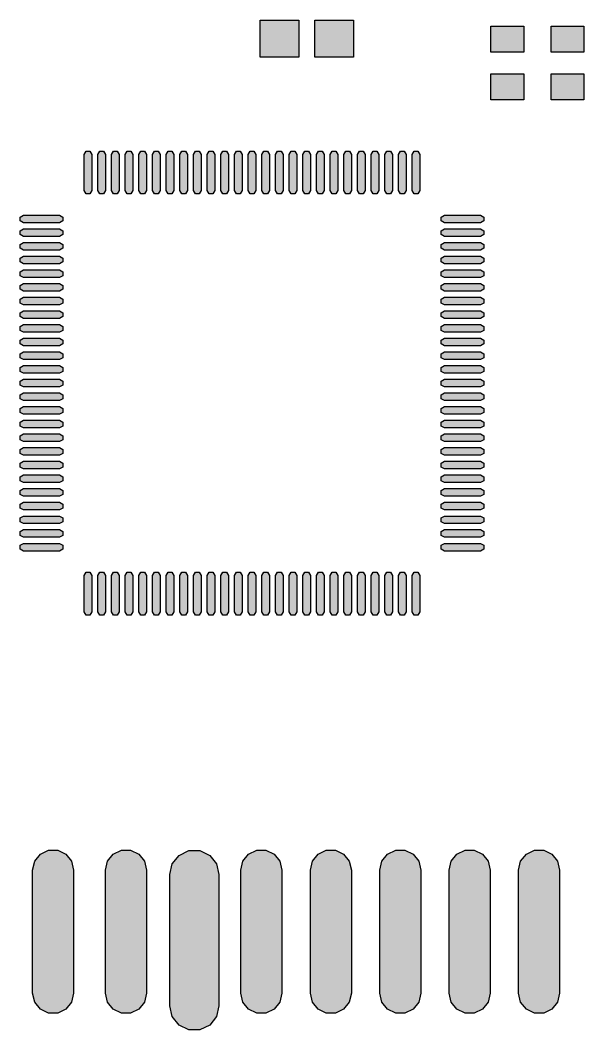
# Model space of a CAD drawing. Header units: millimetres. Extents: x 2.7 to 87.8, y 0.8 to 37.7.
# Drawn here: x 44.78 to 65.4, y 0.76 to 37.68 of the extents above; entities that cross this region are included whole.
import ezdxf

# ---------------------------------------------------------------- set-up
doc = ezdxf.new("R2010")
doc.units = ezdxf.units.MM
doc.header["$MEASUREMENT"] = 0
doc.layers.add('Top-Layer', color=7, linetype='Continuous', true_color=0xff0000)

msp = doc.modelspace()

# ---------------------------------------------------------------- hatches: boundary and pattern name
at = {"layer": 'Top-Layer'}
for points in [[(53.566, 36.333), (53.566, 37.683), (54.976, 37.683), (54.976, 36.333)], [(55.566, 36.333), (55.566, 37.683), (56.976, 37.683), (56.976, 36.333)], [(63.203, 37.469), (63.203, 36.519), (62.003, 36.519), (62.003, 37.469)], [(65.403, 37.469), (65.403, 36.519), (64.203, 36.519), (64.203, 37.469)], [(63.203, 35.719), (63.203, 34.769), (62.003, 34.769), (62.003, 35.719)], [(65.403, 35.719), (65.403, 34.769), (64.203, 34.769), (64.203, 35.719)], [(47.124, 32.769), (47.194, 32.891), (47.334, 32.891), (47.404, 32.769), (47.404, 31.449), (47.334, 31.328), (47.194, 31.328), (47.124, 31.449)], [(47.624, 32.769), (47.694, 32.891), (47.834, 32.891), (47.904, 32.769), (47.904, 31.449), (47.834, 31.328), (47.694, 31.328), (47.624, 31.449)], [(48.124, 32.769), (48.194, 32.891), (48.334, 32.891), (48.404, 32.769), (48.404, 31.449), (48.334, 31.328), (48.194, 31.328), (48.124, 31.449)], [(48.624, 32.769), (48.694, 32.891), (48.834, 32.891), (48.904, 32.769), (48.904, 31.449), (48.834, 31.328), (48.694, 31.328), (48.624, 31.449)], [(49.124, 32.769), (49.194, 32.891), (49.334, 32.891), (49.404, 32.769), (49.404, 31.449), (49.334, 31.328), (49.194, 31.328), (49.124, 31.449)], [(49.624, 32.769), (49.694, 32.891), (49.834, 32.891), (49.904, 32.769), (49.904, 31.449), (49.834, 31.328), (49.694, 31.328), (49.624, 31.449)], [(50.124, 32.769), (50.194, 32.891), (50.334, 32.891), (50.404, 32.769), (50.404, 31.449), (50.334, 31.328), (50.194, 31.328), (50.124, 31.449)], [(50.624, 32.769), (50.694, 32.891), (50.834, 32.891), (50.904, 32.769), (50.904, 31.449), (50.834, 31.328), (50.694, 31.328), (50.624, 31.449)], [(51.124, 32.769), (51.194, 32.891), (51.334, 32.891), (51.404, 32.769), (51.404, 31.449), (51.334, 31.328), (51.194, 31.328), (51.124, 31.449)], [(51.624, 32.769), (51.694, 32.891), (51.834, 32.891), (51.904, 32.769), (51.904, 31.449), (51.834, 31.328), (51.694, 31.328), (51.624, 31.449)], [(52.124, 32.769), (52.194, 32.891), (52.334, 32.891), (52.404, 32.769), (52.404, 31.449), (52.334, 31.328), (52.194, 31.328), (52.124, 31.449)], [(52.624, 32.769), (52.694, 32.891), (52.834, 32.891), (52.904, 32.769), (52.904, 31.449), (52.834, 31.328), (52.694, 31.328), (52.624, 31.449)], [(53.124, 32.769), (53.194, 32.891), (53.334, 32.891), (53.404, 32.769), (53.404, 31.449), (53.334, 31.328), (53.194, 31.328), (53.124, 31.449)], [(53.624, 32.769), (53.694, 32.891), (53.834, 32.891), (53.904, 32.769), (53.904, 31.449), (53.834, 31.328), (53.694, 31.328), (53.624, 31.449)], [(54.124, 32.769), (54.194, 32.891), (54.334, 32.891), (54.404, 32.769), (54.404, 31.449), (54.334, 31.328), (54.194, 31.328), (54.124, 31.449)], [(54.624, 32.769), (54.694, 32.891), (54.834, 32.891), (54.904, 32.769), (54.904, 31.449), (54.834, 31.328), (54.694, 31.328), (54.624, 31.449)], [(55.124, 32.769), (55.194, 32.891), (55.334, 32.891), (55.404, 32.769), (55.404, 31.449), (55.334, 31.328), (55.194, 31.328), (55.124, 31.449)], [(55.624, 32.769), (55.694, 32.891), (55.834, 32.891), (55.904, 32.769), (55.904, 31.449), (55.834, 31.328), (55.694, 31.328), (55.624, 31.449)], [(56.124, 32.769), (56.194, 32.891), (56.334, 32.891), (56.404, 32.769), (56.404, 31.449), (56.334, 31.328), (56.194, 31.328), (56.124, 31.449)], [(56.624, 32.769), (56.694, 32.891), (56.834, 32.891), (56.904, 32.769), (56.904, 31.449), (56.834, 31.328), (56.694, 31.328), (56.624, 31.449)], [(57.124, 32.769), (57.194, 32.891), (57.334, 32.891), (57.404, 32.769), (57.404, 31.449), (57.334, 31.328), (57.194, 31.328), (57.124, 31.449)], [(57.624, 32.769), (57.694, 32.891), (57.834, 32.891), (57.904, 32.769), (57.904, 31.449), (57.834, 31.328), (57.694, 31.328), (57.624, 31.449)], [(58.124, 32.769), (58.194, 32.891), (58.334, 32.891), (58.404, 32.769), (58.404, 31.449), (58.334, 31.328), (58.194, 31.328), (58.124, 31.449)], [(58.624, 32.769), (58.694, 32.891), (58.834, 32.891), (58.904, 32.769), (58.904, 31.449), (58.834, 31.328), (58.694, 31.328), (58.624, 31.449)], [(59.124, 32.769), (59.194, 32.891), (59.334, 32.891), (59.404, 32.769), (59.404, 31.449), (59.334, 31.328), (59.194, 31.328), (59.124, 31.449)], [(46.224, 30.549), (46.345, 30.479), (46.345, 30.339), (46.224, 30.269), (44.904, 30.269), (44.783, 30.339), (44.783, 30.479), (44.904, 30.549)], [(61.624, 30.549), (61.745, 30.479), (61.745, 30.339), (61.624, 30.269), (60.304, 30.269), (60.183, 30.339), (60.183, 30.479), (60.304, 30.549)], [(46.224, 30.05), (46.345, 29.98), (46.345, 29.84), (46.224, 29.77), (44.904, 29.77), (44.783, 29.84), (44.783, 29.98), (44.904, 30.05)], [(61.624, 30.05), (61.745, 29.98), (61.745, 29.84), (61.624, 29.77), (60.304, 29.77), (60.183, 29.84), (60.183, 29.98), (60.304, 30.05)], [(46.224, 29.549), (46.345, 29.479), (46.345, 29.339), (46.224, 29.269), (44.904, 29.269), (44.783, 29.339), (44.783, 29.479), (44.904, 29.549)], [(61.624, 29.549), (61.745, 29.479), (61.745, 29.339), (61.624, 29.269), (60.304, 29.269), (60.183, 29.339), (60.183, 29.479), (60.304, 29.549)], [(46.224, 29.05), (46.345, 28.98), (46.345, 28.84), (46.224, 28.77), (44.904, 28.77), (44.783, 28.84), (44.783, 28.98), (44.904, 29.05)], [(61.624, 29.05), (61.745, 28.98), (61.745, 28.84), (61.624, 28.77), (60.304, 28.77), (60.183, 28.84), (60.183, 28.98), (60.304, 29.05)], [(46.224, 28.549), (46.345, 28.479), (46.345, 28.339), (46.224, 28.269), (44.904, 28.269), (44.783, 28.339), (44.783, 28.479), (44.904, 28.549)], [(61.624, 28.549), (61.745, 28.479), (61.745, 28.339), (61.624, 28.269), (60.304, 28.269), (60.183, 28.339), (60.183, 28.479), (60.304, 28.549)], [(46.224, 28.05), (46.345, 27.98), (46.345, 27.84), (46.224, 27.77), (44.904, 27.77), (44.783, 27.84), (44.783, 27.98), (44.904, 28.05)], [(61.624, 28.05), (61.745, 27.98), (61.745, 27.84), (61.624, 27.77), (60.304, 27.77), (60.183, 27.84), (60.183, 27.98), (60.304, 28.05)], [(46.224, 27.549), (46.345, 27.479), (46.345, 27.339), (46.224, 27.269), (44.904, 27.269), (44.783, 27.339), (44.783, 27.479), (44.904, 27.549)], [(61.624, 27.549), (61.745, 27.479), (61.745, 27.339), (61.624, 27.269), (60.304, 27.269), (60.183, 27.339), (60.183, 27.479), (60.304, 27.549)], [(46.224, 27.05), (46.345, 26.98), (46.345, 26.84), (46.224, 26.77), (44.904, 26.77), (44.783, 26.84), (44.783, 26.98), (44.904, 27.05)], [(61.624, 27.05), (61.745, 26.98), (61.745, 26.84), (61.624, 26.77), (60.304, 26.77), (60.183, 26.84), (60.183, 26.98), (60.304, 27.05)], [(46.224, 26.549), (46.345, 26.479), (46.345, 26.339), (46.224, 26.269), (44.904, 26.269), (44.783, 26.339), (44.783, 26.479), (44.904, 26.549)], [(61.624, 26.549), (61.745, 26.479), (61.745, 26.339), (61.624, 26.269), (60.304, 26.269), (60.183, 26.339), (60.183, 26.479), (60.304, 26.549)], [(46.224, 26.05), (46.345, 25.98), (46.345, 25.84), (46.224, 25.77), (44.904, 25.77), (44.783, 25.84), (44.783, 25.98), (44.904, 26.05)], [(61.624, 26.05), (61.745, 25.98), (61.745, 25.84), (61.624, 25.77), (60.304, 25.77), (60.183, 25.84), (60.183, 25.98), (60.304, 26.05)], [(46.224, 25.549), (46.345, 25.479), (46.345, 25.339), (46.224, 25.269), (44.904, 25.269), (44.783, 25.339), (44.783, 25.479), (44.904, 25.549)], [(61.624, 25.549), (61.745, 25.479), (61.745, 25.339), (61.624, 25.269), (60.304, 25.269), (60.183, 25.339), (60.183, 25.479), (60.304, 25.549)], [(46.224, 25.05), (46.345, 24.98), (46.345, 24.84), (46.224, 24.77), (44.904, 24.77), (44.783, 24.84), (44.783, 24.98), (44.904, 25.05)], [(61.624, 25.05), (61.745, 24.98), (61.745, 24.84), (61.624, 24.77), (60.304, 24.77), (60.183, 24.84), (60.183, 24.98), (60.304, 25.05)], [(46.224, 24.549), (46.345, 24.479), (46.345, 24.339), (46.224, 24.269), (44.904, 24.269), (44.783, 24.339), (44.783, 24.479), (44.904, 24.549)], [(61.624, 24.549), (61.745, 24.479), (61.745, 24.339), (61.624, 24.269), (60.304, 24.269), (60.183, 24.339), (60.183, 24.479), (60.304, 24.549)], [(46.224, 24.05), (46.345, 23.98), (46.345, 23.84), (46.224, 23.77), (44.904, 23.77), (44.783, 23.84), (44.783, 23.98), (44.904, 24.05)], [(61.624, 24.05), (61.745, 23.98), (61.745, 23.84), (61.624, 23.77), (60.304, 23.77), (60.183, 23.84), (60.183, 23.98), (60.304, 24.05)], [(46.224, 23.549), (46.345, 23.479), (46.345, 23.339), (46.224, 23.269), (44.904, 23.269), (44.783, 23.339), (44.783, 23.479), (44.904, 23.549)], [(61.624, 23.549), (61.745, 23.479), (61.745, 23.339), (61.624, 23.269), (60.304, 23.269), (60.183, 23.339), (60.183, 23.479), (60.304, 23.549)], [(46.224, 23.05), (46.345, 22.98), (46.345, 22.84), (46.224, 22.77), (44.904, 22.77), (44.783, 22.84), (44.783, 22.98), (44.904, 23.05)], [(61.624, 23.05), (61.745, 22.98), (61.745, 22.84), (61.624, 22.77), (60.304, 22.77), (60.183, 22.84), (60.183, 22.98), (60.304, 23.05)], [(46.224, 22.549), (46.345, 22.479), (46.345, 22.339), (46.224, 22.269), (44.904, 22.269), (44.783, 22.339), (44.783, 22.479), (44.904, 22.549)], [(61.624, 22.549), (61.745, 22.479), (61.745, 22.339), (61.624, 22.269), (60.304, 22.269), (60.183, 22.339), (60.183, 22.479), (60.304, 22.549)], [(46.224, 22.05), (46.345, 21.98), (46.345, 21.84), (46.224, 21.77), (44.904, 21.77), (44.783, 21.84), (44.783, 21.98), (44.904, 22.05)], [(61.624, 22.05), (61.745, 21.98), (61.745, 21.84), (61.624, 21.77), (60.304, 21.77), (60.183, 21.84), (60.183, 21.98), (60.304, 22.05)], [(46.224, 21.549), (46.345, 21.479), (46.345, 21.339), (46.224, 21.269), (44.904, 21.269), (44.783, 21.339), (44.783, 21.479), (44.904, 21.549)], [(61.624, 21.549), (61.745, 21.479), (61.745, 21.339), (61.624, 21.269), (60.304, 21.269), (60.183, 21.339), (60.183, 21.479), (60.304, 21.549)], [(46.224, 21.05), (46.345, 20.98), (46.345, 20.84), (46.224, 20.77), (44.904, 20.77), (44.783, 20.84), (44.783, 20.98), (44.904, 21.05)], [(61.624, 21.05), (61.745, 20.98), (61.745, 20.84), (61.624, 20.77), (60.304, 20.77), (60.183, 20.84), (60.183, 20.98), (60.304, 21.05)], [(46.224, 20.549), (46.345, 20.479), (46.345, 20.339), (46.224, 20.269), (44.904, 20.269), (44.783, 20.339), (44.783, 20.479), (44.904, 20.549)], [(61.624, 20.549), (61.745, 20.479), (61.745, 20.339), (61.624, 20.269), (60.304, 20.269), (60.183, 20.339), (60.183, 20.479), (60.304, 20.549)], [(46.224, 20.05), (46.345, 19.98), (46.345, 19.84), (46.224, 19.77), (44.904, 19.77), (44.783, 19.84), (44.783, 19.98), (44.904, 20.05)], [(61.624, 20.05), (61.745, 19.98), (61.745, 19.84), (61.624, 19.77), (60.304, 19.77), (60.183, 19.84), (60.183, 19.98), (60.304, 20.05)], [(46.224, 19.549), (46.345, 19.479), (46.345, 19.339), (46.224, 19.269), (44.904, 19.269), (44.783, 19.339), (44.783, 19.479), (44.904, 19.549)], [(61.624, 19.549), (61.745, 19.479), (61.745, 19.339), (61.624, 19.269), (60.304, 19.269), (60.183, 19.339), (60.183, 19.479), (60.304, 19.549)], [(46.224, 19.05), (46.345, 18.98), (46.345, 18.84), (46.224, 18.77), (44.904, 18.77), (44.783, 18.84), (44.783, 18.98), (44.904, 19.05)], [(61.624, 19.05), (61.745, 18.98), (61.745, 18.84), (61.624, 18.77), (60.304, 18.77), (60.183, 18.84), (60.183, 18.98), (60.304, 19.05)], [(46.224, 18.549), (46.345, 18.479), (46.345, 18.339), (46.224, 18.269), (44.904, 18.269), (44.783, 18.339), (44.783, 18.479), (44.904, 18.549)], [(61.624, 18.549), (61.745, 18.479), (61.745, 18.339), (61.624, 18.269), (60.304, 18.269), (60.183, 18.339), (60.183, 18.479), (60.304, 18.549)], [(47.124, 17.369), (47.194, 17.491), (47.334, 17.491), (47.404, 17.369), (47.404, 16.049), (47.334, 15.928), (47.194, 15.928), (47.124, 16.049)], [(47.624, 17.369), (47.694, 17.491), (47.834, 17.491), (47.904, 17.369), (47.904, 16.049), (47.834, 15.928), (47.694, 15.928), (47.624, 16.049)], [(48.124, 17.369), (48.194, 17.491), (48.334, 17.491), (48.404, 17.369), (48.404, 16.049), (48.334, 15.928), (48.194, 15.928), (48.124, 16.049)], [(48.624, 17.369), (48.694, 17.491), (48.834, 17.491), (48.904, 17.369), (48.904, 16.049), (48.834, 15.928), (48.694, 15.928), (48.624, 16.049)], [(49.124, 17.369), (49.194, 17.491), (49.334, 17.491), (49.404, 17.369), (49.404, 16.049), (49.334, 15.928), (49.194, 15.928), (49.124, 16.049)], [(49.624, 17.369), (49.694, 17.491), (49.834, 17.491), (49.904, 17.369), (49.904, 16.049), (49.834, 15.928), (49.694, 15.928), (49.624, 16.049)], [(50.124, 17.369), (50.194, 17.491), (50.334, 17.491), (50.404, 17.369), (50.404, 16.049), (50.334, 15.928), (50.194, 15.928), (50.124, 16.049)], [(50.624, 17.369), (50.694, 17.491), (50.834, 17.491), (50.904, 17.369), (50.904, 16.049), (50.834, 15.928), (50.694, 15.928), (50.624, 16.049)], [(51.124, 17.369), (51.194, 17.491), (51.334, 17.491), (51.404, 17.369), (51.404, 16.049), (51.334, 15.928), (51.194, 15.928), (51.124, 16.049)], [(51.624, 17.369), (51.694, 17.491), (51.834, 17.491), (51.904, 17.369), (51.904, 16.049), (51.834, 15.928), (51.694, 15.928), (51.624, 16.049)], [(52.124, 17.369), (52.194, 17.491), (52.334, 17.491), (52.404, 17.369), (52.404, 16.049), (52.334, 15.928), (52.194, 15.928), (52.124, 16.049)], [(52.624, 17.369), (52.694, 17.491), (52.834, 17.491), (52.904, 17.369), (52.904, 16.049), (52.834, 15.928), (52.694, 15.928), (52.624, 16.049)], [(53.124, 17.369), (53.194, 17.491), (53.334, 17.491), (53.404, 17.369), (53.404, 16.049), (53.334, 15.928), (53.194, 15.928), (53.124, 16.049)], [(53.624, 17.369), (53.694, 17.491), (53.834, 17.491), (53.904, 17.369), (53.904, 16.049), (53.834, 15.928), (53.694, 15.928), (53.624, 16.049)], [(54.124, 17.369), (54.194, 17.491), (54.334, 17.491), (54.404, 17.369), (54.404, 16.049), (54.334, 15.928), (54.194, 15.928), (54.124, 16.049)], [(54.624, 17.369), (54.694, 17.491), (54.834, 17.491), (54.904, 17.369), (54.904, 16.049), (54.834, 15.928), (54.694, 15.928), (54.624, 16.049)], [(55.124, 17.369), (55.194, 17.491), (55.334, 17.491), (55.404, 17.369), (55.404, 16.049), (55.334, 15.928), (55.194, 15.928), (55.124, 16.049)], [(55.624, 17.369), (55.694, 17.491), (55.834, 17.491), (55.904, 17.369), (55.904, 16.049), (55.834, 15.928), (55.694, 15.928), (55.624, 16.049)], [(56.124, 17.369), (56.194, 17.491), (56.334, 17.491), (56.404, 17.369), (56.404, 16.049), (56.334, 15.928), (56.194, 15.928), (56.124, 16.049)], [(56.624, 17.369), (56.694, 17.491), (56.834, 17.491), (56.904, 17.369), (56.904, 16.049), (56.834, 15.928), (56.694, 15.928), (56.624, 16.049)], [(57.124, 17.369), (57.194, 17.491), (57.334, 17.491), (57.404, 17.369), (57.404, 16.049), (57.334, 15.928), (57.194, 15.928), (57.124, 16.049)], [(57.624, 17.369), (57.694, 17.491), (57.834, 17.491), (57.904, 17.369), (57.904, 16.049), (57.834, 15.928), (57.694, 15.928), (57.624, 16.049)], [(58.124, 17.369), (58.194, 17.491), (58.334, 17.491), (58.404, 17.369), (58.404, 16.049), (58.334, 15.928), (58.194, 15.928), (58.124, 16.049)], [(58.624, 17.369), (58.694, 17.491), (58.834, 17.491), (58.904, 17.369), (58.904, 16.049), (58.834, 15.928), (58.694, 15.928), (58.624, 16.049)], [(59.124, 17.369), (59.194, 17.491), (59.334, 17.491), (59.404, 17.369), (59.404, 16.049), (59.334, 15.928), (59.194, 15.928), (59.124, 16.049)], [(46.739, 2.097), (46.664, 1.772), (46.456, 1.511), (46.155, 1.366), (45.822, 1.366), (45.521, 1.511), (45.313, 1.772), (45.239, 2.097), (45.239, 6.597), (45.313, 6.923), (45.521, 7.184), (45.822, 7.329), (46.155, 7.329), (46.456, 7.184), (46.664, 6.923), (46.739, 6.597)], [(49.4, 2.097), (49.326, 1.772), (49.118, 1.511), (48.817, 1.366), (48.484, 1.366), (48.183, 1.511), (47.975, 1.772), (47.9, 2.097), (47.9, 6.597), (47.975, 6.923), (48.183, 7.184), (48.484, 7.329), (48.817, 7.329), (49.118, 7.184), (49.326, 6.923), (49.4, 6.597)], [(52.055, 1.635), (51.966, 1.244), (51.716, 0.931), (51.355, 0.757), (50.954, 0.757), (50.594, 0.931), (50.344, 1.244), (50.255, 1.635), (50.255, 6.435), (50.344, 6.825), (50.594, 7.138), (50.954, 7.312), (51.355, 7.312), (51.716, 7.138), (51.966, 6.825), (52.055, 6.435)], [(54.359, 2.097), (54.284, 1.772), (54.076, 1.511), (53.775, 1.366), (53.442, 1.366), (53.141, 1.511), (52.933, 1.772), (52.859, 2.097), (52.859, 6.597), (52.933, 6.923), (53.141, 7.184), (53.442, 7.329), (53.775, 7.329), (54.076, 7.184), (54.284, 6.923), (54.359, 6.597)], [(56.899, 2.097), (56.824, 1.772), (56.616, 1.511), (56.315, 1.366), (55.982, 1.366), (55.681, 1.511), (55.473, 1.772), (55.399, 2.097), (55.399, 6.597), (55.473, 6.923), (55.681, 7.184), (55.982, 7.329), (56.315, 7.329), (56.616, 7.184), (56.824, 6.923), (56.899, 6.597)], [(59.439, 2.097), (59.364, 1.772), (59.156, 1.511), (58.855, 1.366), (58.522, 1.366), (58.221, 1.511), (58.013, 1.772), (57.939, 2.097), (57.939, 6.597), (58.013, 6.923), (58.221, 7.184), (58.522, 7.329), (58.855, 7.329), (59.156, 7.184), (59.364, 6.923), (59.439, 6.597)], [(61.979, 2.097), (61.904, 1.772), (61.696, 1.511), (61.395, 1.366), (61.062, 1.366), (60.761, 1.511), (60.553, 1.772), (60.479, 2.097), (60.479, 6.597), (60.553, 6.923), (60.761, 7.184), (61.062, 7.329), (61.395, 7.329), (61.696, 7.184), (61.904, 6.923), (61.979, 6.597)], [(64.519, 2.097), (64.444, 1.772), (64.236, 1.511), (63.935, 1.366), (63.602, 1.366), (63.301, 1.511), (63.093, 1.772), (63.019, 2.097), (63.019, 6.597), (63.093, 6.923), (63.301, 7.184), (63.602, 7.329), (63.935, 7.329), (64.236, 7.184), (64.444, 6.923), (64.519, 6.597)]]:
    msp.add_hatch(color=256, dxfattribs=at).paths.add_polyline_path(points)

# ---------------------------------------------------------------- linework, layer by layer
for points in [[(53.566, 36.333), (53.566, 37.683), (54.976, 37.683), (54.976, 36.333)], [(55.566, 36.333), (55.566, 37.683), (56.976, 37.683), (56.976, 36.333)], [(63.203, 37.469), (63.203, 36.519), (62.003, 36.519), (62.003, 37.469)], [(65.403, 37.469), (65.403, 36.519), (64.203, 36.519), (64.203, 37.469)], [(63.203, 35.719), (63.203, 34.769), (62.003, 34.769), (62.003, 35.719)], [(65.403, 35.719), (65.403, 34.769), (64.203, 34.769), (64.203, 35.719)], [(47.124, 32.769), (47.194, 32.891), (47.334, 32.891), (47.404, 32.769), (47.404, 31.449), (47.334, 31.328), (47.194, 31.328), (47.124, 31.449)], [(47.624, 32.769), (47.694, 32.891), (47.834, 32.891), (47.904, 32.769), (47.904, 31.449), (47.834, 31.328), (47.694, 31.328), (47.624, 31.449)], [(48.124, 32.769), (48.194, 32.891), (48.334, 32.891), (48.404, 32.769), (48.404, 31.449), (48.334, 31.328), (48.194, 31.328), (48.124, 31.449)], [(48.624, 32.769), (48.694, 32.891), (48.834, 32.891), (48.904, 32.769), (48.904, 31.449), (48.834, 31.328), (48.694, 31.328), (48.624, 31.449)], [(49.124, 32.769), (49.194, 32.891), (49.334, 32.891), (49.404, 32.769), (49.404, 31.449), (49.334, 31.328), (49.194, 31.328), (49.124, 31.449)], [(49.624, 32.769), (49.694, 32.891), (49.834, 32.891), (49.904, 32.769), (49.904, 31.449), (49.834, 31.328), (49.694, 31.328), (49.624, 31.449)], [(50.124, 32.769), (50.194, 32.891), (50.334, 32.891), (50.404, 32.769), (50.404, 31.449), (50.334, 31.328), (50.194, 31.328), (50.124, 31.449)], [(50.624, 32.769), (50.694, 32.891), (50.834, 32.891), (50.904, 32.769), (50.904, 31.449), (50.834, 31.328), (50.694, 31.328), (50.624, 31.449)], [(51.124, 32.769), (51.194, 32.891), (51.334, 32.891), (51.404, 32.769), (51.404, 31.449), (51.334, 31.328), (51.194, 31.328), (51.124, 31.449)], [(51.624, 32.769), (51.694, 32.891), (51.834, 32.891), (51.904, 32.769), (51.904, 31.449), (51.834, 31.328), (51.694, 31.328), (51.624, 31.449)], [(52.124, 32.769), (52.194, 32.891), (52.334, 32.891), (52.404, 32.769), (52.404, 31.449), (52.334, 31.328), (52.194, 31.328), (52.124, 31.449)], [(52.624, 32.769), (52.694, 32.891), (52.834, 32.891), (52.904, 32.769), (52.904, 31.449), (52.834, 31.328), (52.694, 31.328), (52.624, 31.449)], [(53.124, 32.769), (53.194, 32.891), (53.334, 32.891), (53.404, 32.769), (53.404, 31.449), (53.334, 31.328), (53.194, 31.328), (53.124, 31.449)], [(53.624, 32.769), (53.694, 32.891), (53.834, 32.891), (53.904, 32.769), (53.904, 31.449), (53.834, 31.328), (53.694, 31.328), (53.624, 31.449)], [(54.124, 32.769), (54.194, 32.891), (54.334, 32.891), (54.404, 32.769), (54.404, 31.449), (54.334, 31.328), (54.194, 31.328), (54.124, 31.449)], [(54.624, 32.769), (54.694, 32.891), (54.834, 32.891), (54.904, 32.769), (54.904, 31.449), (54.834, 31.328), (54.694, 31.328), (54.624, 31.449)], [(55.124, 32.769), (55.194, 32.891), (55.334, 32.891), (55.404, 32.769), (55.404, 31.449), (55.334, 31.328), (55.194, 31.328), (55.124, 31.449)], [(55.624, 32.769), (55.694, 32.891), (55.834, 32.891), (55.904, 32.769), (55.904, 31.449), (55.834, 31.328), (55.694, 31.328), (55.624, 31.449)], [(56.124, 32.769), (56.194, 32.891), (56.334, 32.891), (56.404, 32.769), (56.404, 31.449), (56.334, 31.328), (56.194, 31.328), (56.124, 31.449)], [(56.624, 32.769), (56.694, 32.891), (56.834, 32.891), (56.904, 32.769), (56.904, 31.449), (56.834, 31.328), (56.694, 31.328), (56.624, 31.449)], [(57.124, 32.769), (57.194, 32.891), (57.334, 32.891), (57.404, 32.769), (57.404, 31.449), (57.334, 31.328), (57.194, 31.328), (57.124, 31.449)], [(57.624, 32.769), (57.694, 32.891), (57.834, 32.891), (57.904, 32.769), (57.904, 31.449), (57.834, 31.328), (57.694, 31.328), (57.624, 31.449)], [(58.124, 32.769), (58.194, 32.891), (58.334, 32.891), (58.404, 32.769), (58.404, 31.449), (58.334, 31.328), (58.194, 31.328), (58.124, 31.449)], [(58.624, 32.769), (58.694, 32.891), (58.834, 32.891), (58.904, 32.769), (58.904, 31.449), (58.834, 31.328), (58.694, 31.328), (58.624, 31.449)], [(59.124, 32.769), (59.194, 32.891), (59.334, 32.891), (59.404, 32.769), (59.404, 31.449), (59.334, 31.328), (59.194, 31.328), (59.124, 31.449)], [(46.224, 30.549), (46.345, 30.479), (46.345, 30.339), (46.224, 30.269), (44.904, 30.269), (44.783, 30.339), (44.783, 30.479), (44.904, 30.549)], [(61.624, 30.549), (61.745, 30.479), (61.745, 30.339), (61.624, 30.269), (60.304, 30.269), (60.183, 30.339), (60.183, 30.479), (60.304, 30.549)], [(46.224, 30.05), (46.345, 29.98), (46.345, 29.84), (46.224, 29.77), (44.904, 29.77), (44.783, 29.84), (44.783, 29.98), (44.904, 30.05)], [(61.624, 30.05), (61.745, 29.98), (61.745, 29.84), (61.624, 29.77), (60.304, 29.77), (60.183, 29.84), (60.183, 29.98), (60.304, 30.05)], [(46.224, 29.549), (46.345, 29.479), (46.345, 29.339), (46.224, 29.269), (44.904, 29.269), (44.783, 29.339), (44.783, 29.479), (44.904, 29.549)], [(61.624, 29.549), (61.745, 29.479), (61.745, 29.339), (61.624, 29.269), (60.304, 29.269), (60.183, 29.339), (60.183, 29.479), (60.304, 29.549)], [(46.224, 29.05), (46.345, 28.98), (46.345, 28.84), (46.224, 28.77), (44.904, 28.77), (44.783, 28.84), (44.783, 28.98), (44.904, 29.05)], [(61.624, 29.05), (61.745, 28.98), (61.745, 28.84), (61.624, 28.77), (60.304, 28.77), (60.183, 28.84), (60.183, 28.98), (60.304, 29.05)], [(46.224, 28.549), (46.345, 28.479), (46.345, 28.339), (46.224, 28.269), (44.904, 28.269), (44.783, 28.339), (44.783, 28.479), (44.904, 28.549)], [(61.624, 28.549), (61.745, 28.479), (61.745, 28.339), (61.624, 28.269), (60.304, 28.269), (60.183, 28.339), (60.183, 28.479), (60.304, 28.549)], [(46.224, 28.05), (46.345, 27.98), (46.345, 27.84), (46.224, 27.77), (44.904, 27.77), (44.783, 27.84), (44.783, 27.98), (44.904, 28.05)], [(61.624, 28.05), (61.745, 27.98), (61.745, 27.84), (61.624, 27.77), (60.304, 27.77), (60.183, 27.84), (60.183, 27.98), (60.304, 28.05)], [(46.224, 27.549), (46.345, 27.479), (46.345, 27.339), (46.224, 27.269), (44.904, 27.269), (44.783, 27.339), (44.783, 27.479), (44.904, 27.549)], [(61.624, 27.549), (61.745, 27.479), (61.745, 27.339), (61.624, 27.269), (60.304, 27.269), (60.183, 27.339), (60.183, 27.479), (60.304, 27.549)], [(46.224, 27.05), (46.345, 26.98), (46.345, 26.84), (46.224, 26.77), (44.904, 26.77), (44.783, 26.84), (44.783, 26.98), (44.904, 27.05)], [(61.624, 27.05), (61.745, 26.98), (61.745, 26.84), (61.624, 26.77), (60.304, 26.77), (60.183, 26.84), (60.183, 26.98), (60.304, 27.05)], [(46.224, 26.549), (46.345, 26.479), (46.345, 26.339), (46.224, 26.269), (44.904, 26.269), (44.783, 26.339), (44.783, 26.479), (44.904, 26.549)], [(61.624, 26.549), (61.745, 26.479), (61.745, 26.339), (61.624, 26.269), (60.304, 26.269), (60.183, 26.339), (60.183, 26.479), (60.304, 26.549)], [(46.224, 26.05), (46.345, 25.98), (46.345, 25.84), (46.224, 25.77), (44.904, 25.77), (44.783, 25.84), (44.783, 25.98), (44.904, 26.05)], [(61.624, 26.05), (61.745, 25.98), (61.745, 25.84), (61.624, 25.77), (60.304, 25.77), (60.183, 25.84), (60.183, 25.98), (60.304, 26.05)], [(46.224, 25.549), (46.345, 25.479), (46.345, 25.339), (46.224, 25.269), (44.904, 25.269), (44.783, 25.339), (44.783, 25.479), (44.904, 25.549)], [(61.624, 25.549), (61.745, 25.479), (61.745, 25.339), (61.624, 25.269), (60.304, 25.269), (60.183, 25.339), (60.183, 25.479), (60.304, 25.549)], [(46.224, 25.05), (46.345, 24.98), (46.345, 24.84), (46.224, 24.77), (44.904, 24.77), (44.783, 24.84), (44.783, 24.98), (44.904, 25.05)], [(61.624, 25.05), (61.745, 24.98), (61.745, 24.84), (61.624, 24.77), (60.304, 24.77), (60.183, 24.84), (60.183, 24.98), (60.304, 25.05)], [(46.224, 24.549), (46.345, 24.479), (46.345, 24.339), (46.224, 24.269), (44.904, 24.269), (44.783, 24.339), (44.783, 24.479), (44.904, 24.549)], [(61.624, 24.549), (61.745, 24.479), (61.745, 24.339), (61.624, 24.269), (60.304, 24.269), (60.183, 24.339), (60.183, 24.479), (60.304, 24.549)], [(46.224, 24.05), (46.345, 23.98), (46.345, 23.84), (46.224, 23.77), (44.904, 23.77), (44.783, 23.84), (44.783, 23.98), (44.904, 24.05)], [(61.624, 24.05), (61.745, 23.98), (61.745, 23.84), (61.624, 23.77), (60.304, 23.77), (60.183, 23.84), (60.183, 23.98), (60.304, 24.05)], [(46.224, 23.549), (46.345, 23.479), (46.345, 23.339), (46.224, 23.269), (44.904, 23.269), (44.783, 23.339), (44.783, 23.479), (44.904, 23.549)], [(61.624, 23.549), (61.745, 23.479), (61.745, 23.339), (61.624, 23.269), (60.304, 23.269), (60.183, 23.339), (60.183, 23.479), (60.304, 23.549)], [(46.224, 23.05), (46.345, 22.98), (46.345, 22.84), (46.224, 22.77), (44.904, 22.77), (44.783, 22.84), (44.783, 22.98), (44.904, 23.05)], [(61.624, 23.05), (61.745, 22.98), (61.745, 22.84), (61.624, 22.77), (60.304, 22.77), (60.183, 22.84), (60.183, 22.98), (60.304, 23.05)], [(46.224, 22.549), (46.345, 22.479), (46.345, 22.339), (46.224, 22.269), (44.904, 22.269), (44.783, 22.339), (44.783, 22.479), (44.904, 22.549)], [(61.624, 22.549), (61.745, 22.479), (61.745, 22.339), (61.624, 22.269), (60.304, 22.269), (60.183, 22.339), (60.183, 22.479), (60.304, 22.549)], [(46.224, 22.05), (46.345, 21.98), (46.345, 21.84), (46.224, 21.77), (44.904, 21.77), (44.783, 21.84), (44.783, 21.98), (44.904, 22.05)], [(61.624, 22.05), (61.745, 21.98), (61.745, 21.84), (61.624, 21.77), (60.304, 21.77), (60.183, 21.84), (60.183, 21.98), (60.304, 22.05)], [(46.224, 21.549), (46.345, 21.479), (46.345, 21.339), (46.224, 21.269), (44.904, 21.269), (44.783, 21.339), (44.783, 21.479), (44.904, 21.549)], [(61.624, 21.549), (61.745, 21.479), (61.745, 21.339), (61.624, 21.269), (60.304, 21.269), (60.183, 21.339), (60.183, 21.479), (60.304, 21.549)], [(46.224, 21.05), (46.345, 20.98), (46.345, 20.84), (46.224, 20.77), (44.904, 20.77), (44.783, 20.84), (44.783, 20.98), (44.904, 21.05)], [(61.624, 21.05), (61.745, 20.98), (61.745, 20.84), (61.624, 20.77), (60.304, 20.77), (60.183, 20.84), (60.183, 20.98), (60.304, 21.05)], [(46.224, 20.549), (46.345, 20.479), (46.345, 20.339), (46.224, 20.269), (44.904, 20.269), (44.783, 20.339), (44.783, 20.479), (44.904, 20.549)], [(61.624, 20.549), (61.745, 20.479), (61.745, 20.339), (61.624, 20.269), (60.304, 20.269), (60.183, 20.339), (60.183, 20.479), (60.304, 20.549)], [(46.224, 20.05), (46.345, 19.98), (46.345, 19.84), (46.224, 19.77), (44.904, 19.77), (44.783, 19.84), (44.783, 19.98), (44.904, 20.05)], [(61.624, 20.05), (61.745, 19.98), (61.745, 19.84), (61.624, 19.77), (60.304, 19.77), (60.183, 19.84), (60.183, 19.98), (60.304, 20.05)], [(46.224, 19.549), (46.345, 19.479), (46.345, 19.339), (46.224, 19.269), (44.904, 19.269), (44.783, 19.339), (44.783, 19.479), (44.904, 19.549)], [(61.624, 19.549), (61.745, 19.479), (61.745, 19.339), (61.624, 19.269), (60.304, 19.269), (60.183, 19.339), (60.183, 19.479), (60.304, 19.549)], [(46.224, 19.05), (46.345, 18.98), (46.345, 18.84), (46.224, 18.77), (44.904, 18.77), (44.783, 18.84), (44.783, 18.98), (44.904, 19.05)], [(61.624, 19.05), (61.745, 18.98), (61.745, 18.84), (61.624, 18.77), (60.304, 18.77), (60.183, 18.84), (60.183, 18.98), (60.304, 19.05)], [(46.224, 18.549), (46.345, 18.479), (46.345, 18.339), (46.224, 18.269), (44.904, 18.269), (44.783, 18.339), (44.783, 18.479), (44.904, 18.549)], [(61.624, 18.549), (61.745, 18.479), (61.745, 18.339), (61.624, 18.269), (60.304, 18.269), (60.183, 18.339), (60.183, 18.479), (60.304, 18.549)], [(47.124, 17.369), (47.194, 17.491), (47.334, 17.491), (47.404, 17.369), (47.404, 16.049), (47.334, 15.928), (47.194, 15.928), (47.124, 16.049)], [(47.624, 17.369), (47.694, 17.491), (47.834, 17.491), (47.904, 17.369), (47.904, 16.049), (47.834, 15.928), (47.694, 15.928), (47.624, 16.049)], [(48.124, 17.369), (48.194, 17.491), (48.334, 17.491), (48.404, 17.369), (48.404, 16.049), (48.334, 15.928), (48.194, 15.928), (48.124, 16.049)], [(48.624, 17.369), (48.694, 17.491), (48.834, 17.491), (48.904, 17.369), (48.904, 16.049), (48.834, 15.928), (48.694, 15.928), (48.624, 16.049)], [(49.124, 17.369), (49.194, 17.491), (49.334, 17.491), (49.404, 17.369), (49.404, 16.049), (49.334, 15.928), (49.194, 15.928), (49.124, 16.049)], [(49.624, 17.369), (49.694, 17.491), (49.834, 17.491), (49.904, 17.369), (49.904, 16.049), (49.834, 15.928), (49.694, 15.928), (49.624, 16.049)], [(50.124, 17.369), (50.194, 17.491), (50.334, 17.491), (50.404, 17.369), (50.404, 16.049), (50.334, 15.928), (50.194, 15.928), (50.124, 16.049)], [(50.624, 17.369), (50.694, 17.491), (50.834, 17.491), (50.904, 17.369), (50.904, 16.049), (50.834, 15.928), (50.694, 15.928), (50.624, 16.049)], [(51.124, 17.369), (51.194, 17.491), (51.334, 17.491), (51.404, 17.369), (51.404, 16.049), (51.334, 15.928), (51.194, 15.928), (51.124, 16.049)], [(51.624, 17.369), (51.694, 17.491), (51.834, 17.491), (51.904, 17.369), (51.904, 16.049), (51.834, 15.928), (51.694, 15.928), (51.624, 16.049)], [(52.124, 17.369), (52.194, 17.491), (52.334, 17.491), (52.404, 17.369), (52.404, 16.049), (52.334, 15.928), (52.194, 15.928), (52.124, 16.049)], [(52.624, 17.369), (52.694, 17.491), (52.834, 17.491), (52.904, 17.369), (52.904, 16.049), (52.834, 15.928), (52.694, 15.928), (52.624, 16.049)], [(53.124, 17.369), (53.194, 17.491), (53.334, 17.491), (53.404, 17.369), (53.404, 16.049), (53.334, 15.928), (53.194, 15.928), (53.124, 16.049)], [(53.624, 17.369), (53.694, 17.491), (53.834, 17.491), (53.904, 17.369), (53.904, 16.049), (53.834, 15.928), (53.694, 15.928), (53.624, 16.049)], [(54.124, 17.369), (54.194, 17.491), (54.334, 17.491), (54.404, 17.369), (54.404, 16.049), (54.334, 15.928), (54.194, 15.928), (54.124, 16.049)], [(54.624, 17.369), (54.694, 17.491), (54.834, 17.491), (54.904, 17.369), (54.904, 16.049), (54.834, 15.928), (54.694, 15.928), (54.624, 16.049)], [(55.124, 17.369), (55.194, 17.491), (55.334, 17.491), (55.404, 17.369), (55.404, 16.049), (55.334, 15.928), (55.194, 15.928), (55.124, 16.049)], [(55.624, 17.369), (55.694, 17.491), (55.834, 17.491), (55.904, 17.369), (55.904, 16.049), (55.834, 15.928), (55.694, 15.928), (55.624, 16.049)], [(56.124, 17.369), (56.194, 17.491), (56.334, 17.491), (56.404, 17.369), (56.404, 16.049), (56.334, 15.928), (56.194, 15.928), (56.124, 16.049)], [(56.624, 17.369), (56.694, 17.491), (56.834, 17.491), (56.904, 17.369), (56.904, 16.049), (56.834, 15.928), (56.694, 15.928), (56.624, 16.049)], [(57.124, 17.369), (57.194, 17.491), (57.334, 17.491), (57.404, 17.369), (57.404, 16.049), (57.334, 15.928), (57.194, 15.928), (57.124, 16.049)], [(57.624, 17.369), (57.694, 17.491), (57.834, 17.491), (57.904, 17.369), (57.904, 16.049), (57.834, 15.928), (57.694, 15.928), (57.624, 16.049)], [(58.124, 17.369), (58.194, 17.491), (58.334, 17.491), (58.404, 17.369), (58.404, 16.049), (58.334, 15.928), (58.194, 15.928), (58.124, 16.049)], [(58.624, 17.369), (58.694, 17.491), (58.834, 17.491), (58.904, 17.369), (58.904, 16.049), (58.834, 15.928), (58.694, 15.928), (58.624, 16.049)], [(59.124, 17.369), (59.194, 17.491), (59.334, 17.491), (59.404, 17.369), (59.404, 16.049), (59.334, 15.928), (59.194, 15.928), (59.124, 16.049)], [(46.739, 2.097), (46.664, 1.772), (46.456, 1.511), (46.155, 1.366), (45.822, 1.366), (45.521, 1.511), (45.313, 1.772), (45.239, 2.097), (45.239, 6.597), (45.313, 6.923), (45.521, 7.184), (45.822, 7.329), (46.155, 7.329), (46.456, 7.184), (46.664, 6.923), (46.739, 6.597)], [(49.4, 2.097), (49.326, 1.772), (49.118, 1.511), (48.817, 1.366), (48.484, 1.366), (48.183, 1.511), (47.975, 1.772), (47.9, 2.097), (47.9, 6.597), (47.975, 6.923), (48.183, 7.184), (48.484, 7.329), (48.817, 7.329), (49.118, 7.184), (49.326, 6.923), (49.4, 6.597)], [(52.055, 1.635), (51.966, 1.244), (51.716, 0.931), (51.355, 0.757), (50.954, 0.757), (50.594, 0.931), (50.344, 1.244), (50.255, 1.635), (50.255, 6.435), (50.344, 6.825), (50.594, 7.138), (50.954, 7.312), (51.355, 7.312), (51.716, 7.138), (51.966, 6.825), (52.055, 6.435)], [(54.359, 2.097), (54.284, 1.772), (54.076, 1.511), (53.775, 1.366), (53.442, 1.366), (53.141, 1.511), (52.933, 1.772), (52.859, 2.097), (52.859, 6.597), (52.933, 6.923), (53.141, 7.184), (53.442, 7.329), (53.775, 7.329), (54.076, 7.184), (54.284, 6.923), (54.359, 6.597)], [(56.899, 2.097), (56.824, 1.772), (56.616, 1.511), (56.315, 1.366), (55.982, 1.366), (55.681, 1.511), (55.473, 1.772), (55.399, 2.097), (55.399, 6.597), (55.473, 6.923), (55.681, 7.184), (55.982, 7.329), (56.315, 7.329), (56.616, 7.184), (56.824, 6.923), (56.899, 6.597)], [(59.439, 2.097), (59.364, 1.772), (59.156, 1.511), (58.855, 1.366), (58.522, 1.366), (58.221, 1.511), (58.013, 1.772), (57.939, 2.097), (57.939, 6.597), (58.013, 6.923), (58.221, 7.184), (58.522, 7.329), (58.855, 7.329), (59.156, 7.184), (59.364, 6.923), (59.439, 6.597)], [(61.979, 2.097), (61.904, 1.772), (61.696, 1.511), (61.395, 1.366), (61.062, 1.366), (60.761, 1.511), (60.553, 1.772), (60.479, 2.097), (60.479, 6.597), (60.553, 6.923), (60.761, 7.184), (61.062, 7.329), (61.395, 7.329), (61.696, 7.184), (61.904, 6.923), (61.979, 6.597)], [(64.519, 2.097), (64.444, 1.772), (64.236, 1.511), (63.935, 1.366), (63.602, 1.366), (63.301, 1.511), (63.093, 1.772), (63.019, 2.097), (63.019, 6.597), (63.093, 6.923), (63.301, 7.184), (63.602, 7.329), (63.935, 7.329), (64.236, 7.184), (64.444, 6.923), (64.519, 6.597)]]:
    msp.add_lwpolyline(points, close=True, dxfattribs=at)

doc.saveas('drawing.dxf')
